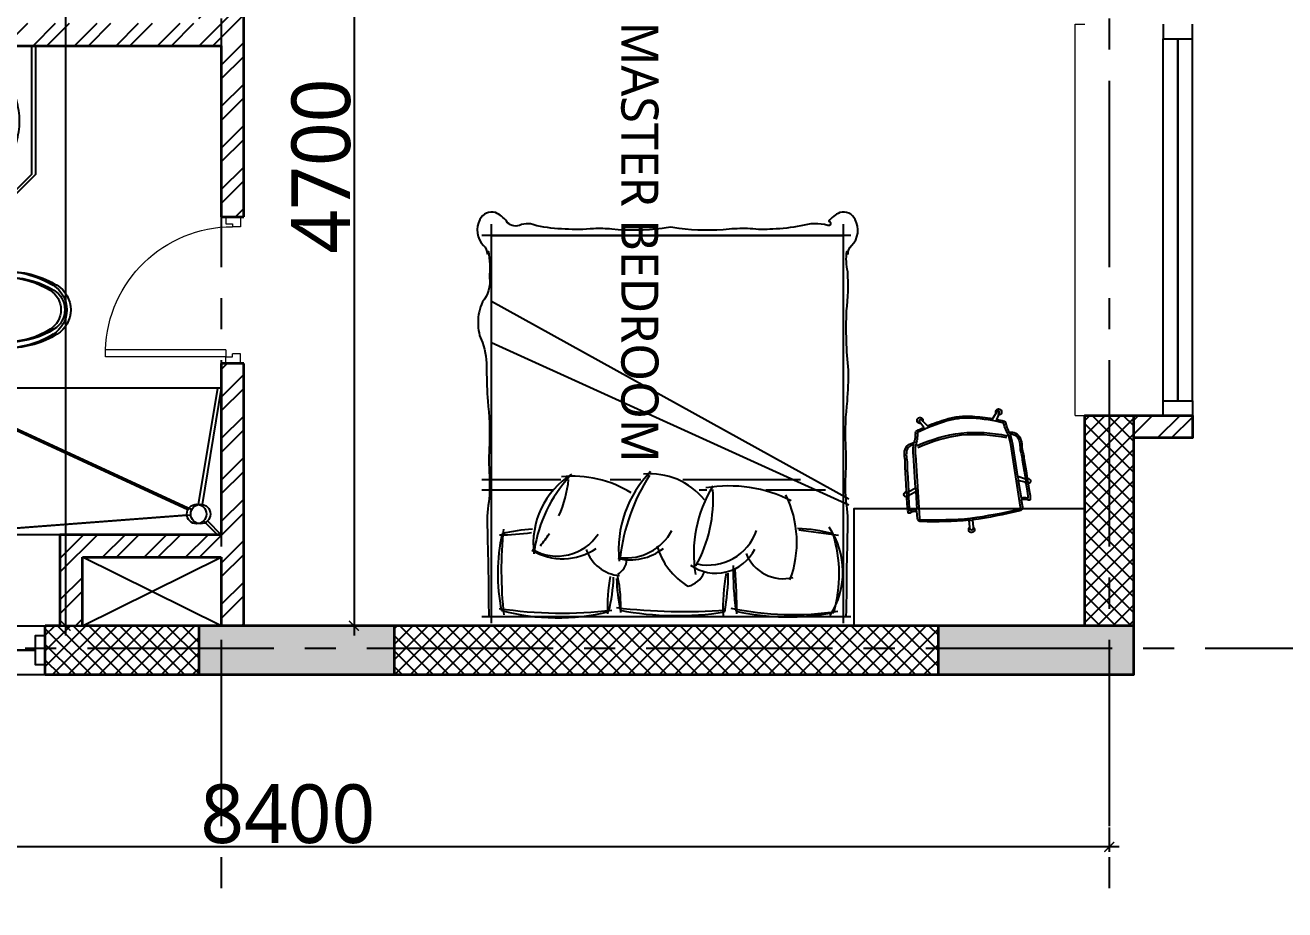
# Model space of a CAD drawing. Header units: millimetres. Extents: x -2409243 to -2334937, y -643723 to -441957.
# Drawn here: x -2384066 to -2377626, y -552509 to -547987 of the extents above; entities that cross this region are included whole.
import ezdxf

# ---------------------------------------------------------------- set-up
doc = ezdxf.new("R2010")
doc.units = ezdxf.units.MM
doc.header["$MEASUREMENT"] = 0
doc.header["$PDMODE"] = 67
doc.linetypes.add('CENTER2', pattern=[28.575, 19.05, -3.175, 3.175, -3.175])
for name, color, linetype in [('A-Anno-Grid Lines', 154, 'Continuous'), ('A-Railing', 4, 'Continuous'), ('A-Sanitory', 181, 'Continuous'), ('A-Wall Patt', 8, 'Continuous'), ('A-Window', 4, 'Continuous'), ('S-Conc Patt', 9, 'Continuous'), ('TAGS', 7, 'Continuous')]:
    doc.layers.add(name, color=color, linetype=linetype)
for name, color, linetype, lineweight in [('A-Detail Lines', 8, 'Continuous', 25), ('A-Door', 4, 'Continuous', 9), ('A-Wall Ele', 3, 'Continuous', 20), ('A-Wall Sec', 1, 'Continuous', 30), ('S-Concrete', 40, 'Continuous', 30)]:
    doc.layers.add(name, color=color, linetype=linetype, lineweight=lineweight)
doc.layers.add('I-Furniture', color=7, linetype='Continuous', lineweight=25, true_color=0xd17000)
doc.styles.get("Standard").update_dxf_attribs({"font": 'trebuc.ttf'})
doc.dimstyles.new('IIITD_WD_M @ 50', dxfattribs={"dimscale": 50, "dimtxt": 1.5, "dimasz": 1, "dimexe": 0.5, "dimexo": 0.25, "dimgap": 0.3, "dimtad": 1, "dimdec": 0, "dimrnd": 1, "dimzin": 0, "dimdsep": 46, "dimtxsty": 'Standard', "dimblk": 'ARCHTICK', "dimcen": 0.2, "dimdle": 1, "dimclrd": 1, "dimclre": 1, "dimclrt": 5, "dimadec": 0, "dimazin": 0, "dimtfac": 1, "dimtdec": 0, "dimtofl": 0, "dimtmove": 0, "dimatfit": 0, "dimfxl": 2, "dimfxlon": 1, "dimtolj": 1, "dimtzin": 0, "dimlwd": -1, "dimlwe": -1, "dimarcsym": 0})
pattern_1 = [(45, (-1562995.87, -758873.08), (-106.066017, 106.066017), []), (45, (-1562925.16, -758873.08), (-106.066017, 106.066017), [])]
pattern_2 = [(225, (-1562995.87, -758873.084), (39.7747564, -39.7747564), []), (315, (-1562995.87, -758873.084), (39.7747564, 39.7747564), [])]

# ---------------------------------------------------------------- blocks, each defined once
blk = doc.blocks.new('Cols Residences')
at = {"layer": 'S-Conc Patt'}
for points in [[(-20221.6, -17649.3), (-20221.6, -18649.3), (-19971.6, -18649.3), (-19971.6, -17649.3)], [(-20221.6, -21429.3), (-20221.6, -22429.3), (-19971.6, -22429.3), (-19971.6, -21429.3)]]:
    blk.add_hatch(color=256, dxfattribs=at).paths.add_polyline_path(points)
at = {"layer": 'S-Concrete', "lineweight": 35}
for points in [[(-20221.6, -17649.3), (-20221.6, -18649.3), (-19971.6, -18649.3), (-19971.6, -17649.3)], [(-20221.6, -21429.3), (-20221.6, -22429.3), (-19971.6, -22429.3), (-19971.6, -21429.3)]]:
    blk.add_lwpolyline(points, close=True, dxfattribs=at)
blk = doc.blocks.new('Toilet Win')
at = {"layer": 'A-Window', "color": 2, "lineweight": 30}
blk.add_line((22742.1, -8048.1), (22742.1, -8548.1), dxfattribs=at)
at = {"layer": 'A-Window'}
for points in [[(22617.1, -7998.1), (22617.1, -8598.1)], [(22667.1, -7998.1), (22667.1, -8048.1), (22817.1, -8048.1), (22817.1, -7998.1)], [(22867.1, -7998.1), (22867.1, -8598.1)], [(22667.1, -8598.1), (22667.1, -8548.1), (22817.1, -8548.1), (22817.1, -8598.1)]]:
    blk.add_lwpolyline(points, dxfattribs=at)
blk = doc.blocks.new('Bay Win Rec')
at = {"layer": 'A-Wall Ele'}
for points in [[(27369.7, -13729.3), (29369.7, -13729.3)], [(27369.7, -13729.3), (27369.7, -13779.3)], [(29369.7, -13729.3), (29369.7, -13779.3)]]:
    blk.add_lwpolyline(points, dxfattribs=at)
at = {"layer": 'A-Window'}
for p, q in [((27444.7, -14179.3), (29294.7, -14179.3)), ((27444.7, -14329.3), (29294.7, -14329.3))]:
    blk.add_line(p, q, dxfattribs=at)
at = {"layer": 'A-Window', "color": 2, "lineweight": 30}
blk.add_line((29294.7, -14254.3), (27444.7, -14254.3), dxfattribs=at)
at = {"layer": 'A-Window'}
for points in [[(27369.7, -14179.3), (27444.7, -14179.3), (27444.7, -14329.3), (27369.7, -14329.3)], [(29369.7, -14179.3), (29294.7, -14179.3), (29294.7, -14329.3), (29369.7, -14329.3)]]:
    blk.add_lwpolyline(points, dxfattribs=at)
blk = doc.blocks.new('ABL_Door_S - 750 x 2100-5-3 Second Floor Lvl')
at = {"layer": 'A-Door', "color": 5, "lineweight": 18}
for p, q in [((-375, 37.5), (-325, 37.5)), ((-375, -37.5), (-375, 37.5)), ((-325, 37.5), (-325, -2.5)), ((325, 37.5), (325, -2.5)), ((375, 37.5), (325, 37.5)), ((375, -37.5), (375, 37.5)), ((-375, -37.5), (-340, -37.5)), ((-340, -2.5), (-325, -2.5)), ((-340, -37.5), (-340, -2.5)), ((-340, -37.5), (-340, -652.3)), ((-305, -37.5), (-340, -37.5)), ((-305, -37.5), (-305, -652.3)), ((340, -2.5), (325, -2.5)), ((340, -37.5), (340, -2.5)), ((375, -37.5), (340, -37.5))]:
    blk.add_line(p, q, dxfattribs=at)
blk.add_lwpolyline([(-340, -652.3), (-305, -652.3)], dxfattribs=at)
at = {"layer": 'A-Door', "lineweight": 18}
blk.add_arc((-325, -2.5), 650, 271.76323, 0, dxfattribs=at)
blk = doc.blocks.new('s5')
at = {"layer": 'A-Detail Lines'}
for p, q in [((-39900, 54611.6), (-39550, 55321.6)), ((-39900, 55321.6), (-39550, 54611.6))]:
    blk.add_line(p, q, dxfattribs=at)
blk = doc.blocks.new('Sink TOILET')
for points in [[(1123785.7, -93318, -0.12976), (1123805.1, -93244.7, -0.106426), (1123866.3, -93176, -0.084431), (1123952.1, -93133.3, -0.073534), (1124060.8, -93117.2, -0.073534), (1124169.5, -93133.3, -0.084431), (1124255.3, -93176, -0.106426), (1124316.5, -93244.7, -0.12976), (1124335.8, -93318, -0.12976), (1124316.5, -93391.3, -0.106426), (1124255.3, -93460, -0.084431), (1124169.5, -93502.7, -0.073534), (1124060.8, -93518.8, -0.073534), (1123952.1, -93502.7, -0.084431), (1123866.3, -93460, -0.106426), (1123805.1, -93391.3, -0.12976)], [(1123814.7, -93318, -0.12976), (1123830.3, -93259, -0.106426), (1123883.4, -93199.4, -0.084431), (1123960.5, -93161, -0.073534), (1124060.8, -93146.2, -0.073534), (1124161.1, -93161, -0.084431), (1124238.2, -93199.4, -0.106426), (1124291.3, -93259, -0.12976), (1124306.9, -93318, -0.12976), (1124291.3, -93377.1, -0.106426), (1124238.2, -93436.6, -0.084431), (1124161.1, -93475, -0.073534), (1124060.8, -93489.8, -0.073534), (1123960.5, -93475, -0.084431), (1123883.4, -93436.6, -0.106426), (1123830.3, -93377.1, -0.12976)]]:
    blk.add_lwpolyline(points, format="xyb", close=True)
for radius in [17.8, 12.2]:
    blk.add_circle((1124060.8, -93181.7), radius)
at = {"layer": 'A-Detail Lines'}
for points in [[(1124060.8, -93338), (1124060.8, -93298)], [(1124040.8, -93318), (1124080.8, -93318)]]:
    blk.add_lwpolyline(points, dxfattribs=at)
blk = doc.blocks.new('Arrsng 2')
at = {"layer": 'A-Sanitory'}
for points in [[(-3869.3, -15557), (-4161.9, -15526.8, -0.384412), (-4184.3, -15502), (-4184.3, -15222, -0.383904), (-4161.9, -15197.2, -0.001434), (-3870.6, -15167.1, -0.140641), (-3624.1, -15236.8, -0.259738), (-3554.3, -15362, -0.259738), (-3624.1, -15487.3, -0.139471)], [(-3959.3, -15426.9), (-3959.3, -15297.2, -0.422961), (-3856.3, -15197.2, -0.13189), (-3639.9, -15262.3, -0.259738), (-3584.3, -15362, -0.259738), (-3639.9, -15461.7, -0.13189), (-3856.3, -15526.8, -0.422961)]]:
    blk.add_lwpolyline(points, format="xyb", close=True, dxfattribs=at)
blk.add_arc((-3868.1, -15192), 25, 89.83998, 95.7189, dxfattribs=at)
blk = doc.blocks.new('Bt 01')
at = {"layer": 'A-Detail Lines'}
for points in [[(-2935.8, -16385), (-4284.3, -15762)], [(-2784.3, -15762), (-2882.3, -16356.6)], [(-4284.3, -16512), (-2940.2, -16409.7)], [(-2855, -16441.3), (-2784.3, -16512)]]:
    blk.add_lwpolyline(points, dxfattribs=at)
at = {"layer": 'A-Sanitory', "ltscale": 0.5}
blk.add_lwpolyline([(-3734.3, -14012), (-3734.3, -14670.6), (-3875.7, -14812), (-4284.3, -14812)], dxfattribs=at)
at = {"layer": 'A-Sanitory'}
for points in [[(-4184.3, -14812), (-4184.3, -15762)], [(-4184.3, -15762), (-4284.3, -15762)], [(-2784.3, -15762), (-4284.3, -15762)], [(-3609.3, -16512), (-4284.3, -16512)]]:
    blk.add_lwpolyline(points, dxfattribs=at)
blk.add_circle((-2890.4, -16406), 50, dxfattribs=at)
at = {"layer": 'A-Detail Lines'}
blk.add_blockref('Arrsng 2', (0, 0), dxfattribs=at)
at = {"layer": 'A-Sanitory', "ltscale": 0.5, "xscale": -1, "rotation": 90}
blk.add_blockref('Sink TOILET', (-97334.6, 1109662.9), dxfattribs=at)
blk = doc.blocks.new('Grid Residences')
at = {"layer": 'A-Anno-Grid Lines', "linetype": 'CENTER2', "ltscale": 50}
for p, q in [((-20086.6, 2923), (-20086.6, -27704.4)), ((12818.2, -17764.3), (-37818, -17764.3)), ((12818.2, -22304.3), (-37818, -22304.3))]:
    blk.add_line(p, q, dxfattribs=at)
blk = doc.blocks.new('A$C6B7C0178')
at = {"layer": 'I-Furniture', "linetype": 'ByBlock'}
for p, q in [((2129.5, 905.7), (89.5, 905.7)), ((147.6, 942.2), (147.6, -943.9)), ((1494.9, 932.3), (486, -894.3)), ((1526.8, 932.3), (696.9, -894.3)), ((2097.6, 942.2), (2097.6, -943.9)), ((1450.1, 813), (1450.1, 507.4)), ((1396.1, 685.2), (1396.1, 83.4)), ((1450.1, 206.4), (1450.1, 167.1)), ((1396.1, -131.5), (1396.1, -288.1)), ((1396.1, -540.4), (1396.1, -943.9)), ((1450.1, -581.9), (1450.1, -943.9)), ((2129.5, -894.3), (89.5, -894.3))]:
    blk.add_line(p, q, dxfattribs=at)
at = {"layer": 'I-Furniture', "color": 0, "linetype": 'ByBlock'}
for points in [[(533.5, 921, 0.045167), (333.1, 926.7, -0.080578), (228.8, 921.7, 0.238231), (242.3, 928.9, -0.211134), (198.7, 946.8, 0.329446), (66.1, 964.9, 0.37589), (30.8, 886, 0.123892), (74.8, 829.4, -1.08815), (96.4, 825.5, 0.141351), (99, 686.5, -0.036442), (115.1, 543.2, -0.046791), (113, 427.6, 0.023628), (115.2, 321.4, -0.055897), (112.6, 64.2, 0.053528), (105.4, 21.1, 0.053528), (112.6, -21.9, -0.055897), (115.2, -279.1, 0.026973), (113, -372.1, -0.036947), (115.1, -518.5, -0.036442), (99, -661.9, 0.219023), (96.4, -751.5, -0.342539), (74.8, -817.9, 0.123892), (30.8, -874.5, 0.37589), (66.1, -953.4, 0.329446), (198.7, -935.3, -0.211134), (242.3, -917.4, 0.238231), (228.8, -910.2, -0.06219), (364, -905.3, -0.218233), (487.4, -939.9, 0.123513), (593.5, -962.6, 0.129887), (695.4, -940.6, -0.095063), (836, -919.5, 0.016498), (995.4, -913.6, -0.039412), (1214.2, -905.3, 0.025508), (1378, -905.3, -0.038458), (1509.4, -908.1, 0.058958), (1655, -915.1, 0.00267), (1897.7, -910.1, 0.015571), (2092.1, -907.4)], [(836, 931, -0.037552), (533.5, 921)], [(2092.1, 918.9, 0.015571), (1897.7, 921.6, 0.00267), (1655, 926.6, 0.058958), (1509.4, 919.6, -0.038458), (1378, 916.8, 0.025508), (1214.2, 916.8, -0.039412), (995.4, 925.1, 0.016498), (836, 931)]]:
    blk.add_lwpolyline(points, format="xyb", dxfattribs=at)
at = {"layer": 'I-Furniture', "linetype": 'ByBlock'}
for centre, radius, start, end in [((1868.1, 489), 412.9, 57.50996, 123.83359), ((-5560.5, 1717.9), 7288.1, 351.78117, 353.39583), ((581.4, 645.8), 1504.3, 347.86982, 8.79408), ((1568.8, 211.5), 263.9, 348.04126, 70.83423), ((2087.8, -2734.3), 3094.1, 90.10628, 94.33117), ((2056.8, 1292.9), 1004.4, 259.58899, 272.04467), ((-922.4, 93.1), 2992.6, 353.31461, 4.03012), ((1497.6, -462), 700.5, 61.04555, 94.14969), ((1531.3, -205.2), 264.4, 353.15408, 62.00006), ((1908.9, 748.1), 991.7, 237.38037, 263.30341), ((2046, -1016.5), 783.4, 87.82608, 101.47674), ((2039, 490.5), 792.3, 259.16666, 273.12297), ((-46.6, -535.6), 2124.9, 351.34743, 6.9362), ((1537.9, -557.6), 248.8, 329.37057, 56.89186), ((1858.8, 23.7), 706.3, 227.32013, 261.4624), ((1327.7, -1127.5), 630.9, 66.29818, 83.85386), ((1327.7, -1127.5), 630.9, 49.95083, 56.95102), ((442.2, -863.9), 1236.5, 0.50285, 8.08125), ((1857.5, 1187.5), 2031.9, 264.09351, 276.47074)]:
    blk.add_arc(centre, radius, start, end, dxfattribs=at)
at = {"layer": 'I-Furniture', "color": 0, "linetype": 'ByBlock'}
for centre, radius, start, end in [((2516.9, 630.6), 872.7, 165.31772, 177.37508), ((1879.9, 179.9), 703.1, 73.92635, 107.14087), ((890.3, 621.3), 1207.2, 347.2408, 11.19019), ((1715.9, 122.1), 544.7, 69.30257, 116.50263), ((1698.1, 596.8), 204, 291.42947, 14.36519), ((2130.4, 319.7), 702.3, 153.05383, 189.66304), ((1653.1, 252.6), 221.1, 324.16706, 63.84213), ((1857.5, 1939.5), 1598.8, 269.15358, 277.55329), ((1872.4, -784), 1099.9, 79.53013, 89.93405), ((527.5, 56.5), 1563.4, 349.17173, 8.86881), ((1721.1, -82.7), 354.6, 128.72781, 185.68132), ((1773.9, 803.3), 663.7, 238.65419, 279.19769), ((1828.3, 86.2), 114.2, 12.1757, 68.32069), ((1643.7, 283.4), 343.1, 285.40176, 329.7122), ((1532, -184.7), 273.7, 346.32965, 38.08121), ((1754.6, 327.2), 571.8, 225.52687, 275.81296), ((1942.5, -477.9), 564.2, 148.12209, 185.95224), ((1688.7, -222.9), 198.3, 289.13347, 355.09328), ((1797.4, -297.2), 95.5, 30.11341, 85.89742), ((1866.5, 803.9), 1059.5, 271.8337, 280.6945), ((1872.8, -1051.6), 781.6, 75.3434, 88.38757), ((1000.4, -557.8), 1101.9, 344.97475, 13.7789), ((1499, -531.5), 301.4, 328.65688, 34.64912), ((1724, -259.4), 421.6, 212.32623, 277.00001), ((2607.6, -614.5), 961.8, 184.22693, 193.57633), ((1876.1, 63.5), 926.4, 257.31751, 281.74345)]:
    blk.add_arc(centre, radius, start, end, dxfattribs=at)
blk = doc.blocks.new('executive study table')
at = {"layer": 'I-Furniture'}
for p, q in [((-171.4, 533), (-152.1, 533.9)), ((-154.8, 570.5), (-132.8, 571.8)), ((-140.1, 567.4), (-138.6, 571.4)), ((-171.4, 7.1), (-152.1, 6.3)), ((-154.8, -30.4), (-132.8, -31.6)), ((-140.1, -27.3), (-138.6, -31.3))]:
    blk.add_line(p, q, dxfattribs=at)
for points in [[(-509.3, 270.1, -0.04406), (-503.5, 336.3, -0.026544), (-479.9, 437.2), (-506.4, 458, -3.638528), (-496.2, 469.6), (-474.1, 456.5, -0.010397), (-461.2, 495, -0.318214), (-451.9, 501.6, 0.043075), (-444.2, 502.2, 0.035302), (-412, 510, 0.013054), (-402.6, 513.2, -0.140274), (-393.2, 546.3, -0.187796), (-364.5, 567.7, -0.087841), (-327.1, 571.3, 0.059908), (-290.6, 572.8, -0.051364), (-253.8, 574.9), (-195.8, 578.2), (-157.3, 580.4, -1), (-129.2, 582), (-94.6, 584), (-77.1, 585, -0.040528), (-60.7, 584.6, 0.019703), (-50, 583.9, -0.367951), (-46, 580.2, -0.076399), (-46.1, 573.9, -0.223629), (-47.9, 571.3, -0.09063), (-48.4, 571.1, 0.435593), (-48.6, 570.8), (-49.6, 566.3, 0.041397), (-51.7, 551.8, 0.005779), (-52.3, 541.9, 0.01447), (-52.3, 538.4), (-15.2, 540.1, -0.416429), (3.3, 523.6, -0.025896), (23.2, 279.6), (60, 277.5, -3.543521), (59.1, 262.1), (23.2, 261.7, -0.026019), (3.3, 16.5, -0.416429), (-15.2, 0), (-52.3, 1.7, 0.01447), (-52.3, -1.7, 0.005779), (-51.7, -11.7, 0.041397), (-49.6, -26.2), (-48.6, -30.7, 0.435593), (-48.4, -31, -0.09063), (-47.9, -31.2, -0.223629), (-46.1, -33.7, -0.076399), (-46, -40.1, -0.367951), (-50, -43.7, 0.019703), (-60.7, -44.4, -0.040528), (-77.1, -44.8), (-94.6, -43.8), (-129.2, -41.8, -1), (-157.3, -40.2), (-195.8, -38), (-253.8, -34.7, -0.051364), (-290.6, -32.6, 0.059908), (-327.1, -31.2, -0.087841), (-364.5, -27.6, -0.187796), (-393.2, -6.1, -0.140274), (-402.6, 26.9, 0.013054), (-412, 30.2, 0.035302), (-444.2, 37.9, 0.043075), (-451.9, 38.6, -0.318214), (-461.2, 45.1, -0.010397), (-474.1, 83.6), (-496.2, 70.5, -3.638528), (-506.4, 82.2), (-479.9, 102.9, -0.026544), (-503.5, 203.8, -0.04406)], [(-499.3, 270.1, 0.04406), (-493.6, 205.6, 0.042095), (-451.8, 48.6, -0.042637), (-442.5, 47.8, -0.035302), (-409, 39.7, -0.026112), (-389.4, 32.4, 0.070764), (-375.2, 28.4), (-352.1, 25.4, 0.002232), (-338.2, 24.7), (-14.7, 10, 0.431435), (-6.7, 17.3, 0.026929), (13.4, 270.1, 0.026929), (-6.7, 522.8, 0.431435), (-14.7, 530.1), (-338.2, 515.4, 0.002232), (-352.1, 514.7), (-375.2, 511.7, 0.070764), (-389.4, 507.8, -0.026112), (-409, 500.4, -0.035302), (-442.5, 492.3, -0.042637), (-451.8, 491.6, 0.042095), (-493.6, 334.6, 0.04406)], [(-154.8, 570.5), (-171.4, 533), (-338.7, 525.4, 0.002292), (-353, 524.7), (-376.5, 521.6, 0.066419), (-392.5, 517.3, -0.120179), (-384.7, 541, -0.187796), (-361.8, 558.1, -0.087841), (-327.9, 561.3, 0.059908), (-289, 562.9, -0.052112), (-253.7, 564.9), (-195.2, 568.2)], [(-152.1, 533.9), (-62.3, 538, -0.01546), (-62.3, 542.3, -0.005779), (-61.7, 552.4, -0.041397), (-59.4, 568.6), (-58.4, 572.5, -0.044554), (-58, 574.3, -0.006403), (-61.7, 574.6, 0.040528), (-76.6, 575), (-94, 574), (-132.8, 571.8, -0.154174), (-140.1, 567.4)], [(-154.8, -30.4), (-171.4, 7.1), (-338.7, 14.7, -0.002292), (-353, 15.5), (-376.5, 18.5, -0.066419), (-392.5, 22.8, 0.120179), (-384.7, -0.8, 0.187796), (-361.8, -17.9, 0.087841), (-327.9, -21.2, -0.059908), (-289, -22.8, 0.052112), (-253.7, -24.7), (-195.2, -28.1)], [(-152.1, 6.3), (-62.3, 2.2, 0.01546), (-62.3, -2.1, 0.005779), (-61.7, -12.3, 0.041397), (-59.4, -28.5), (-58.4, -32.4, 0.044554), (-58, -34.1, 0.006403), (-61.7, -34.5, -0.040528), (-76.6, -34.8), (-94, -33.8), (-132.8, -31.6, 0.154174), (-140.1, -27.3)]]:
    blk.add_lwpolyline(points, format="xyb", close=True, dxfattribs=at)
for points in [[(-157.3, 580.4), (-129.2, 582)], [(-157.3, -40.2), (-129.2, -41.8)]]:
    blk.add_lwpolyline(points, dxfattribs=at)
for points in [[(-496.2, 469.6), (-505.3, 475, 0.915293), (-513.5, 463.6), (-506.4, 458)], [(-385.5, 38.8, -0.074007), (-424.7, 270.1, -0.074007), (-385.5, 501.3)], [(-375.9, 41.9, -0.073942), (-414.7, 270.1, -0.073942), (-375.9, 498.2)], [(23.4, 270.1, -0.000012), (23.4, 270, -0.000012)], [(60, 277.5), (69.1, 277, -0.745022), (68.1, 262.2), (59.1, 262.1)], [(-496.2, 70.5), (-505.3, 65.1, -0.915293), (-513.5, 76.6), (-506.4, 82.2)]]:
    blk.add_lwpolyline(points, format="xyb", dxfattribs=at)
at = {"layer": 'I-Furniture', "elevation": -950}
blk.add_lwpolyline([(23.6, 261.7, 0.001894), (23.2, 279.6, 0.000296)], format="xyb", dxfattribs=at)
blk = doc.blocks.new('_ArchTick')
at = {"color": 0, "linetype": 'ByBlock', "const_width": 0.15}
blk.add_lwpolyline([(-0.5, -0.5), (0.5, 0.5)], dxfattribs=at)
blk = doc.blocks.new('*D702')
at = {"layer": 'A-Railing', "color": 1}
for p, q in [((-2383859.3, -536207.2), (-2383859.3, -551107.2)), ((-2383759.3, -536257.2), (-2383884.3, -536257.2)), ((-2383759.3, -551057.2), (-2383884.3, -551057.2))]:
    blk.add_line(p, q, dxfattribs=at)
at = {"layer": 'Defpoints', "color": 0}
for p in [(-2383063.2, -536257.2), (-2383859.3, -551057.2), (-2383063.2, -551057.2)]:
    blk.add_point(p, dxfattribs=at)
at = {"layer": 'A-Railing', "color": 1, "xscale": 50, "yscale": 50, "zscale": 50}
for p, rotation in [((-2383859.3, -536257.2), 90), ((-2383859.3, -551057.2), 270)]:
    blk.add_blockref('_ArchTick', p, dxfattribs=dict(at, rotation=rotation))
at = {"layer": 'A-Railing', "color": 5, "insert": (-2384026.9, -543657.2), "char_height": 300, "attachment_point": 5, "rotation": 90}
blk.add_mtext('\\A1;14800', dxfattribs=at)
blk = doc.blocks.new('*D730')
at = {"layer": 'A-Railing', "color": 1}
for p, q in [((-2375558.3, -535957.2), (-2375558.3, -551222.2)), ((-2375658.3, -536007.2), (-2375533.3, -536007.2)), ((-2375658.3, -551172.2), (-2375533.3, -551172.2))]:
    blk.add_line(p, q, dxfattribs=at)
at = {"layer": 'Defpoints', "color": 0}
for p in [(-2378523.2, -536007.2), (-2378523.2, -551172.2), (-2375558.3, -551172.2)]:
    blk.add_point(p, dxfattribs=at)
at = {"layer": 'A-Railing', "color": 1, "xscale": 50, "yscale": 50, "zscale": 50}
for p, rotation in [((-2375558.3, -536007.2), 90), ((-2375558.3, -551172.2), 270)]:
    blk.add_blockref('_ArchTick', p, dxfattribs=dict(at, rotation=rotation))
at = {"layer": 'A-Railing', "color": 5, "insert": (-2375726.5, -543589.7), "char_height": 300, "attachment_point": 5, "rotation": 90}
blk.add_mtext('\\A1;15165', dxfattribs=at)
blk = doc.blocks.new('*D731')
at = {"layer": 'A-Railing', "color": 1}
for p, q in [((-2386923.2, -552087.8), (-2386923.2, -552212.8)), ((-2378523.2, -552087.8), (-2378523.2, -552212.8)), ((-2378473.2, -552187.8), (-2386973.2, -552187.8))]:
    blk.add_line(p, q, dxfattribs=at)
at = {"layer": 'Defpoints', "color": 0}
for p in [(-2386923.2, -551172.2), (-2378523.2, -551172.2), (-2386923.2, -552187.8)]:
    blk.add_point(p, dxfattribs=at)
at = {"layer": 'A-Railing', "color": 1, "xscale": 50, "yscale": 50, "zscale": 50, "rotation": 180}
blk.add_blockref('_ArchTick', (-2386923.2, -552187.8), dxfattribs=at)
at = {"layer": 'A-Railing', "color": 1, "xscale": 50, "yscale": 50, "zscale": 50}
blk.add_blockref('_ArchTick', (-2378523.2, -552187.8), dxfattribs=at)
at = {"layer": 'A-Railing', "color": 5, "insert": (-2382723.2, -552020.2), "char_height": 300, "attachment_point": 5}
blk.add_mtext('\\A1;8400', dxfattribs=at)
blk = doc.blocks.new('*D776')
at = {"layer": 'A-Railing', "color": 1}
for p, q in [((-2382484.7, -546357.2), (-2382359.7, -546357.2)), ((-2382384.7, -546307.2), (-2382384.7, -551107.2)), ((-2382484.7, -551057.2), (-2382359.7, -551057.2))]:
    blk.add_line(p, q, dxfattribs=at)
at = {"layer": 'Defpoints', "color": 0}
for p in [(-2382948.2, -546357.2), (-2382948.2, -551057.2), (-2382384.7, -551057.2)]:
    blk.add_point(p, dxfattribs=at)
at = {"layer": 'A-Railing', "color": 1, "xscale": 50, "yscale": 50, "zscale": 50}
for p, rotation in [((-2382384.7, -546357.2), 90), ((-2382384.7, -551057.2), 270)]:
    blk.add_blockref('_ArchTick', p, dxfattribs=dict(at, rotation=rotation))
at = {"layer": 'A-Railing', "color": 5, "insert": (-2382552.3, -548707.2), "char_height": 300, "attachment_point": 5, "rotation": 90}
blk.add_mtext('\\A1;4700', dxfattribs=at)

msp = doc.modelspace()

# ---------------------------------------------------------------- hatches: boundary and pattern name
at = {"layer": 'A-Wall Patt'}
h = msp.add_hatch(dxfattribs=at)
h.set_pattern_fill('ANSI32', color=256, scale=400, style=0)
h.set_pattern_definition(pattern_1)
h.paths.add_polyline_path([(-2384678.2, -551056.2), (-2384563.2, -551056.2), (-2384563.2, -548092.2), (-2383063.2, -548092.2), (-2383063.2, -548967.2), (-2382948.2, -548967.2), (-2382948.2, -547927.2), (-2383178.2, -547927.2), (-2383178.2, -547977.2), (-2384448.2, -547977.2), (-2384448.2, -547927.2), (-2384678.2, -547927.2)])
h = msp.add_hatch(dxfattribs=at)
h.set_pattern_fill('ANSI32', color=256, scale=400, style=0)
h.set_pattern_definition(pattern_1)
h.paths.add_polyline_path([(-2383888.2, -551056.2), (-2383773.2, -551056.2), (-2383773.2, -550707.2), (-2383063.2, -550707.2), (-2383063.2, -551057.2), (-2382948.2, -551057.2), (-2382948.2, -549717.2), (-2383063.2, -549717.2), (-2383063.2, -550592.2), (-2383888.2, -550592.2)])
h = msp.add_hatch(dxfattribs=at)
h.set_pattern_fill('ANSI37', color=256, scale=450, angle=180, style=0)
h.set_pattern_definition(pattern_2)
h.paths.add_polyline_path([(-2378398.2, -549982.2), (-2378648.2, -549982.2), (-2378648.2, -551057.2), (-2378398.2, -551057.2)])
h = msp.add_hatch(dxfattribs=at)
h.set_pattern_fill('ANSI32', color=256, scale=400, style=0)
h.set_pattern_definition([(45, (-1562995.87, -758990.58), (-106.066017, 106.066017), []), (45, (-1562925.16, -758990.58), (-106.066017, 106.066017), [])])
h.paths.add_polyline_path([(-2378397.2, -549982.2), (-2378397.2, -550097.2), (-2378098.2, -550097.2), (-2378098.2, -549982.2)])
h = msp.add_hatch(dxfattribs=at)
h.set_pattern_fill('ANSI37', color=256, scale=450, angle=180, style=0)
h.set_pattern_definition(pattern_2)
h.paths.add_polyline_path([(-2383178.2, -551057.2), (-2383963.2, -551057.2), (-2383963.2, -551307.2), (-2383178.2, -551307.2)])
h = msp.add_hatch(dxfattribs=at)
h.set_pattern_fill('ANSI37', color=256, scale=450, angle=180, style=0)
h.set_pattern_definition(pattern_2)
h.paths.add_polyline_path([(-2379398.2, -551057.2), (-2382178.2, -551057.2), (-2382178.2, -551307.2), (-2379398.2, -551307.2)])

# ---------------------------------------------------------------- linework, layer by layer
at = {"layer": 'A-Wall Sec', "lineweight": 35}
for p, q in [((-2382948.2, -548034.7), (-2382948.2, -547927.2)), ((-2382948.2, -548034.7), (-2382948.2, -547927.2)), ((-2382948.2, -548967.2), (-2382948.2, -548034.7)), ((-2382948.2, -548967.2), (-2382948.2, -548034.7)), ((-2384563.2, -548092.2), (-2383063.2, -548092.2)), ((-2384563.2, -548092.2), (-2383063.2, -548092.2)), ((-2383063.2, -548092.2), (-2383063.2, -548967.2)), ((-2383063.2, -548092.2), (-2383063.2, -548967.2)), ((-2383063.2, -548967.2), (-2382948.2, -548967.2)), ((-2383063.2, -548967.2), (-2382948.2, -548967.2)), ((-2382948.2, -549717.2), (-2383063.2, -549717.2)), ((-2383063.2, -549717.2), (-2383063.2, -550592.2)), ((-2382948.2, -549717.2), (-2383063.2, -549717.2)), ((-2383063.2, -549717.2), (-2383063.2, -550592.2)), ((-2382948.2, -551057.2), (-2382948.2, -549717.2)), ((-2382948.2, -551057.2), (-2382948.2, -549717.2)), ((-2378398.2, -550097.2), (-2378398.2, -549982.2)), ((-2378398.2, -550097.2), (-2378398.2, -549982.2)), ((-2378398.2, -551057.2), (-2378398.2, -550097.2)), ((-2378398.2, -551057.2), (-2378398.2, -550097.2)), ((-2383888.2, -550592.2), (-2383888.2, -551057.2)), ((-2383063.2, -550592.2), (-2383888.2, -550592.2)), ((-2383888.2, -550592.2), (-2383888.2, -551057.2)), ((-2383063.2, -550592.2), (-2383888.2, -550592.2)), ((-2383773.2, -551057.2), (-2383773.2, -550707.2)), ((-2383773.2, -550707.2), (-2383063.2, -550707.2)), ((-2383773.2, -551057.2), (-2383773.2, -550707.2)), ((-2383773.2, -550707.2), (-2383063.2, -550707.2)), ((-2383063.2, -550707.2), (-2383063.2, -551057.2)), ((-2383063.2, -550707.2), (-2383063.2, -551057.2)), ((-2383888.2, -551057.2), (-2383963.2, -551057.2)), ((-2383963.2, -551307.2), (-2383963.2, -551057.2)), ((-2383888.2, -551057.2), (-2383963.2, -551057.2)), ((-2383963.2, -551307.2), (-2383963.2, -551057.2)), ((-2383178.2, -551057.2), (-2383773.2, -551057.2)), ((-2383178.2, -551057.2), (-2383773.2, -551057.2)), ((-2379398.2, -551057.2), (-2382178.2, -551057.2)), ((-2379398.2, -551057.2), (-2382178.2, -551057.2)), ((-2383963.2, -551307.2), (-2383178.2, -551307.2)), ((-2383963.2, -551307.2), (-2383178.2, -551307.2)), ((-2382178.2, -551307.2), (-2379398.2, -551307.2)), ((-2382178.2, -551307.2), (-2379398.2, -551307.2))]:
    msp.add_line(p, q, dxfattribs=at)
at = {"layer": 'A-Wall Sec'}
msp.add_line((-2383888.2, -551057.2), (-2383773.2, -551057.2), dxfattribs=at)
msp.add_line((-2383888.2, -551057.2), (-2383773.2, -551057.2), dxfattribs=at)
at = {"layer": 'A-Wall Sec', "lineweight": 35}
msp.add_lwpolyline([(-2378648.2, -551057.2), (-2378648.2, -549982.2), (-2378098.2, -549982.2), (-2378098.2, -550097.2), (-2378398.2, -550097.2)], dxfattribs=at)
msp.add_lwpolyline([(-2378648.2, -551057.2), (-2378648.2, -549982.2), (-2378098.2, -549982.2), (-2378098.2, -550097.2), (-2378398.2, -550097.2)], dxfattribs=at)
at = {"layer": 'I-Furniture'}
msp.add_line((-2381681.6, -549062.1), (-2379881.6, -549062.1), dxfattribs=at)
msp.add_lwpolyline([(-2379828.2, -551057.2), (-2379828.2, -550457.2), (-2378648.2, -550457.2)], dxfattribs=at)
at = {"layer": 'S-Concrete', "lineweight": 35}
for points in [[(-2383178.2, -551307.2), (-2382178.2, -551307.2), (-2382178.2, -551057.2), (-2383178.2, -551057.2)], [(-2379398.2, -551307.2), (-2378398.2, -551307.2), (-2378398.2, -551057.2), (-2379398.2, -551057.2)]]:
    msp.add_lwpolyline(points, close=True, dxfattribs=at)

# ---------------------------------------------------------------- block references
at = {"layer": 'A-Anno-Grid Lines', "rotation": 90}
msp.add_blockref('Grid Residences', (-2400827.4, -531085.6), dxfattribs=at)
at = {"layer": 'A-Detail Lines'}
for p in [(-2380298.8, -534080.1), (-2380278.8, -534080.1)]:
    msp.add_blockref('Bt 01', p, dxfattribs=at)
at = {"layer": 'A-Detail Lines', "rotation": 90}
msp.add_blockref('s5', (-2328451.6, -511157.2), dxfattribs=at)
msp.add_blockref('s5', (-2328451.6, -511157.2), dxfattribs=at)
at = {"layer": 'A-Door', "xscale": -1, "rotation": 270}
msp.add_blockref('ABL_Door_S - 750 x 2100-5-3 Second Floor Lvl', (-2383003.2, -549342.2), dxfattribs=at)
msp.add_blockref('ABL_Door_S - 750 x 2100-5-3 Second Floor Lvl', (-2383003.2, -549342.2), dxfattribs=at)
at = {"layer": 'A-Wall Ele', "rotation": 90}
for name, p in [('Bay Win Rec', (-2392427.4, -577351.9)), ('Bay Win Rec', (-2392427.4, -577351.9)), ('Toilet Win', (-2392561.3, -573924.2)), ('Toilet Win', (-2392561.3, -573924.2))]:
    msp.add_blockref(name, p, dxfattribs=at)
at = {"layer": 'I-Furniture'}
for name, p, rotation in [('A$C6B7C0178', (-2380787.3, -548914.5), 270), ('executive study table', (-2379502.4, -550523.6, -450), 276.2661671871475)]:
    msp.add_blockref(name, p, dxfattribs=dict(at, rotation=rotation))
at = {"layer": 'S-Concrete', "rotation": 90}
msp.add_blockref('Cols Residences', (-2400827.4, -531085.6), dxfattribs=at)

# ---------------------------------------------------------------- texts
at = {"layer": 'TAGS'}
msp.add_text('MASTER BEDROOM', height=189.951, rotation=270, dxfattribs=at).set_placement((-2381018.2, -547968.5))

# ---------------------------------------------------------------- dimensions: what is measured, and where the dimension line sits
at = {"layer": 'A-Railing'}
for base, p1, p2, picture, middle in [((-2375558.3, -551172.2), (-2378523.2, -536007.2), (-2378523.2, -551172.2), '*D730', (-2375726.5, -543589.7)), ((-2383859.3, -551057.2), (-2383063.2, -536257.2), (-2383063.2, -551057.2), '*D702', (-2384026.9, -543657.2)), ((-2382384.7, -551057.2), (-2382948.2, -546357.2), (-2382948.2, -551057.2), '*D776', (-2382552.3, -548707.2))]:
    dim = msp.add_linear_dim(base=base, p1=p1, p2=p2, angle=90, dimstyle='IIITD_WD_M @ 50', override={"dimtxt": 6, "dimarcsym": 1}, dxfattribs=at)
    dim.commit()
    dim.dimension.update_dxf_attribs({"geometry": picture, "text_midpoint": middle})
dim = msp.add_linear_dim(base=(-2386923.2, -552187.8), p1=(-2378523.2, -551172.2), p2=(-2386923.2, -551172.2), dimstyle='IIITD_WD_M @ 50', override={"dimtxt": 6, "dimarcsym": 1}, dxfattribs=at)
dim.commit()
dim.dimension.update_dxf_attribs({"geometry": '*D731', "text_midpoint": (-2382723.2, -552020.2)})

doc.saveas('drawing.dxf')
